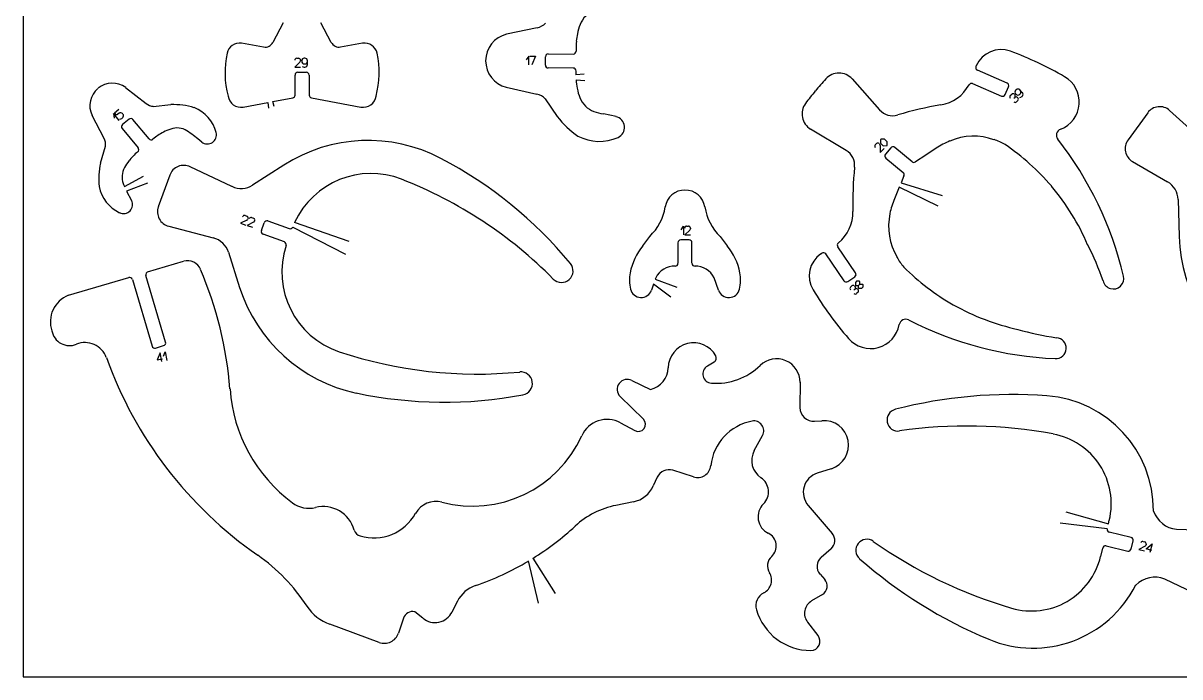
# Model space of a CAD drawing. Extents: x 10768 to 11056, y 562 to 791.
# Drawn here: x 10767.9 to 10906.9, y 562.4 to 641 of the extents above; entities that cross this region are included whole.
import ezdxf

# ---------------------------------------------------------------- set-up
doc = ezdxf.new("R2010")
doc.units = 0
doc.layers.add('CYAN', color=4, linetype='CONTINUOUS')

msp = doc.modelspace()

# ---------------------------------------------------------------- linework, layer by layer
at = {"layer": 'CYAN'}
for p, q in [((10767.86, 791.31), (10767.86, 562.41)), ((10799.14, 641.02), (10797.89, 638.68)), ((10804.91, 638.68), (10803.66, 641.02)), ((10829.68, 640.45), (10825.97, 639.67)), ((10796.77, 638.13), (10794.13, 638.58)), ((10808.67, 638.58), (10806.03, 638.13)), ((10828.65, 637.04), (10828.34, 636.58)), ((10828.65, 635.98), (10828.65, 637.04)), ((10828.8, 637.04), (10829.48, 637.04)), ((10829.48, 637.04), (10829.03, 635.98)), ((10831, 637.31), (10834, 637.29)), ((10801.13, 636.31), (10800.53, 635.72)), ((10800.53, 635.72), (10801.21, 635.72)), ((10800.76, 636.78), (10800.98, 636.78)), ((10801.21, 636.56), (10801.21, 636.48)), ((10801.36, 636.48), (10801.36, 636.4)), ((10801.63, 635.72), (10801.74, 635.72)), ((10801.74, 636.78), (10801.66, 636.78)), ((10801.66, 636.1), (10801.74, 636.1)), ((10802.04, 636.03), (10802.04, 636.48)), ((10830.65, 635.95), (10830.66, 636.97)), ((10882.43, 635.78), (10882.46, 635.88)), ((10800.55, 632.35), (10800.55, 634.76)), ((10800.89, 635.1), (10801.91, 635.1)), ((10802.25, 634.76), (10802.25, 632.35)), ((10834, 635.6), (10830.99, 635.61)), ((10835.3, 634.86), (10834.32, 634.8)), ((10867.52, 634.29), (10870.83, 630.58)), ((10886.17, 633.79), (10882.59, 635.33)), ((10780.18, 633.26), (10782.64, 631.33)), ((10825.94, 633.29), (10829.64, 632.47)), ((10834.35, 634.2), (10835.38, 634.12)), ((10882.02, 633.74), (10885.49, 632.24)), ((10885.94, 632.41), (10886.34, 633.35)), ((10887.24, 632.98), (10887.19, 632.93)), ((10888, 632.66), (10887.68, 632.98)), ((10794.31, 630.92), (10797.29, 631.47)), ((10797.29, 631.47), (10797.35, 630.8)), ((10797.88, 631.58), (10800.28, 632.02)), ((10798.06, 630.99), (10797.88, 631.58)), ((10802.52, 632.02), (10808.48, 630.92)), ((10830.63, 631.91), (10832.06, 629.78)), ((10886.55, 632.29), (10886.72, 632.45)), ((10886.99, 631.97), (10887.09, 632.07)), ((10887.04, 632.45), (10887.09, 632.39)), ((10887.19, 632.5), (10887.24, 632.45)), ((10887.46, 631.7), (10887.31, 631.54)), ((10887.41, 632.07), (10887.46, 632.02)), ((10887.68, 632.45), (10887.73, 632.5)), ((10887.92, 632.16), (10888, 632.23)), ((10779.4, 629.3), (10778.74, 630.12)), ((10778.74, 630.12), (10778.79, 629.58)), ((10778.84, 630.22), (10779.37, 630.65)), ((10779.1, 629.93), (10778.84, 630.22)), ((10779.39, 630.17), (10779.1, 629.93)), ((10779.86, 630.07), (10779.81, 630.13)), ((10783.51, 631), (10785.63, 631.21)), ((10839.15, 629.76), (10837.63, 630.08)), ((10903.07, 630.22), (10900.71, 626.96)), ((10909.32, 627.27), (10905.71, 630.51)), ((10777.59, 627.13), (10776.15, 629.9)), ((10779.71, 629.55), (10779.83, 629.64)), ((10780.59, 629.45), (10779.81, 628.8)), ((10783, 627.09), (10781.06, 629.41)), ((10779.76, 628.33), (10781.68, 626.01)), ((10788.85, 627.11), (10788.34, 627.5)), ((10866.81, 625.71), (10862.54, 628.26)), ((10777.17, 624.18), (10777.76, 626.21)), ((10789.34, 626.71), (10788.85, 627.11)), ((10870.32, 626.36), (10870.47, 626.52)), ((10870.79, 626.52), (10870.84, 626.46)), ((10870.91, 626.29), (10870.9, 625.45)), ((10870.9, 625.45), (10871.39, 625.93)), ((10871.01, 627.05), (10870.96, 627)), ((10870.96, 627), (10870.96, 626.57)), ((10870.96, 626.57), (10871.27, 626.25)), ((10871.44, 627.05), (10871.01, 627.05)), ((10871.27, 626.25), (10871.76, 626.3)), ((10871.76, 626.73), (10871.44, 627.05)), ((10872.18, 626.02), (10871.54, 625.24)), ((10871.76, 626.3), (10871.76, 626.73)), ((10874.74, 624.34), (10872.66, 626.07)), ((10877.64, 625.97), (10876.41, 625.14)), ((10871.57, 624.76), (10873.68, 623.03)), ((10876.41, 625.14), (10875.15, 624.32)), ((10792.96, 621.38), (10787.94, 623.72)), ((10799.2, 623.93), (10795.45, 621.53)), ((10901.25, 624.36), (10905.46, 621.93)), ((10780.04, 621.36), (10782.34, 622.6)), ((10782.81, 621.76), (10780.3, 620.82)), ((10785.48, 622.72), (10784.11, 618.93)), ((10873.76, 622.64), (10873.42, 621.81)), ((10873.42, 621.81), (10878.35, 620.28)), ((10780.3, 620.82), (10780.9, 619.69)), ((10873.19, 621.27), (10872.62, 619.89)), ((10877.89, 618.99), (10873.19, 621.27)), ((10906.73, 619.79), (10906.87, 615.34)), ((10794.54, 617.88), (10794.74, 617.81)), ((10794.9, 617.53), (10794.88, 617.46)), ((10795.32, 617.63), (10795.54, 617.57)), ((10785.37, 616.59), (10790.72, 615.18)), ((10794.74, 617.32), (10794, 616.94)), ((10794, 616.94), (10794.64, 616.73)), ((10795.54, 617.07), (10794.79, 616.69)), ((10794.79, 616.69), (10795.44, 616.49)), ((10795.69, 617.28), (10795.68, 617.21)), ((10796.51, 616.06), (10796.85, 617.01)), ((10797.29, 617.22), (10799.85, 616.3)), ((10800.27, 616.49), (10806.63, 613.22)), ((10807.06, 614.74), (10800.5, 617.04)), ((10846.96, 616.14), (10847.26, 616.59)), ((10847.26, 616.59), (10847.26, 615.54)), ((10847.64, 616.59), (10847.86, 616.59)), ((10848.1, 616.37), (10848.1, 616.29)), ((10799.27, 614.7), (10796.71, 615.62)), ((10842.38, 614.24), (10843.2, 615.36)), ((10847.94, 614.95), (10846.93, 614.95)), ((10848.01, 616.12), (10847.42, 615.54)), ((10847.42, 615.54), (10848.1, 615.54)), ((10851.67, 615.36), (10852.5, 614.24)), ((10792.54, 613.48), (10793.89, 609.23)), ((10846.59, 614.61), (10846.59, 612.13)), ((10848.28, 612.13), (10848.28, 614.61)), ((10867.95, 610.99), (10865.81, 614.12)), ((10784.99, 611.73), (10787.16, 612.37)), ((10863.79, 613.28), (10863.89, 613.34)), ((10864.35, 613.25), (10866.54, 610.04)), ((10784.99, 602.65), (10782.61, 610.67)), ((10782.83, 611.09), (10784.99, 611.73)), ((10773.32, 608.28), (10780.56, 610.42)), ((10780.99, 610.19), (10783.36, 602.17)), ((10843.67, 609.64), (10843.42, 608.91)), ((10845.75, 608.04), (10843.67, 609.64)), ((10843.92, 610.38), (10843.87, 610.23)), ((10843.87, 610.23), (10846.46, 609.28)), ((10851.45, 608.91), (10850.94, 610.38)), ((10867.01, 609.95), (10867.86, 610.52)), ((10867.33, 609.25), (10867.49, 609.41)), ((10867.81, 609.41), (10867.88, 609.35)), ((10868.08, 609.99), (10867.93, 609.83)), ((10867.93, 609.83), (10867.93, 609.51)), ((10867.93, 609.51), (10867.98, 609.46)), ((10867.98, 609.46), (10868.3, 609.46)), ((10868.4, 609.99), (10868.08, 609.99)), ((10868.3, 609.46), (10868.45, 609.62)), ((10868.3, 609.14), (10868.3, 609.46)), ((10868.45, 609.94), (10868.4, 609.99)), ((10868.45, 609.62), (10868.45, 609.94)), ((10868.45, 609.62), (10868.78, 609.62)), ((10868.83, 609.25), (10868.67, 609.09)), ((10868.78, 609.62), (10868.83, 609.57)), ((10868.83, 609.57), (10868.83, 609.25)), ((10867.76, 608.92), (10867.88, 609.03)), ((10868.25, 608.66), (10868.08, 608.5)), ((10868.18, 609.03), (10868.25, 608.98)), ((10868.35, 609.09), (10868.3, 609.14)), ((10868.67, 609.09), (10868.35, 609.09)), ((10783.78, 601.94), (10784.75, 602.23)), ((10784.33, 601.37), (10783.97, 600.52)), ((10784.55, 600.33), (10784.33, 601.37)), ((10784.72, 600.98), (10784.92, 601.49)), ((10784.92, 601.49), (10785.14, 600.45)), ((10783.97, 600.52), (10784.63, 600.65)), ((10850.93, 600.24), (10850.13, 599.77)), ((10841.06, 598.02), (10843.31, 596.96)), ((10861.27, 597.82), (10861.25, 594.78)), ((10842.43, 593.38), (10839.64, 596.11)), ((10839.67, 592.96), (10841.42, 592.01)), ((10863.02, 593.14), (10863.9, 593.21)), ((10855.76, 589.61), (10856.76, 591.41)), ((10848.45, 586.45), (10845.99, 587.25)), ((10865.03, 587.43), (10863.34, 586.9)), ((10844.09, 586.41), (10843.62, 585.37)), ((10841.23, 583.46), (10839.13, 583.03)), ((10862.24, 583.03), (10865.14, 579.66)), ((10893.23, 582.26), (10898.35, 580.79)), ((10898.22, 580.21), (10892.54, 580.9)), ((10898.35, 580.79), (10898.45, 581.23)), ((10906.54, 580.16), (10910.41, 580.05)), ((10901.08, 579.18), (10898.45, 579.8)), ((10901.08, 577.78), (10901.32, 578.77)), ((10902.51, 578.69), (10902.73, 578.63)), ((10865, 577.8), (10863.8, 576.76)), ((10897.42, 576.89), (10897.66, 577.9)), ((10898.07, 578.15), (10900.68, 577.53)), ((10902.76, 578.13), (10902.02, 577.72)), ((10902.02, 577.72), (10902.68, 577.55)), ((10902.9, 578.35), (10902.88, 578.28)), ((10902.9, 577.8), (10903.61, 578.4)), ((10903.56, 577.62), (10902.9, 577.8)), ((10903.61, 578.4), (10903.34, 577.37)), ((10829.83, 571.27), (10828.61, 576.34)), ((10829.15, 576.66), (10831.84, 572.44)), ((10863.68, 574.76), (10864.24, 574.13)), ((10908.59, 572.53), (10905.12, 574.17)), ((10863.97, 572.33), (10862.66, 571.56)), ((10820.09, 571.5), (10819.42, 570.2)), ((10813.59, 569.46), (10812.98, 567.65)), ((10815.93, 569.45), (10814.95, 570.24)), ((10862.17, 568.98), (10863.42, 567.38)), ((10810.67, 566.55), (10804.74, 568.73)), ((10767.86, 562.41), (11056.1, 562.41))]:
    msp.add_line(p, q, dxfattribs=at)
for centre, radius, start, end in [((10837.39, 639.89), 2.72, 108.4181, 159.7758), ((10829.25, 642.38), 1.97, 282.4745, 315.8022), ((10838.87, 639.05), 4.41, 156.1835, 171.3766), ((10793.87, 637.07), 1.53, 80.5059, 168.2987), ((10796.95, 639.19), 1.07, 260.4382, 331.8575), ((10805.85, 639.19), 1.07, 208.1425, 279.5618), ((10808.92, 637.07), 1.53, 11.7012, 99.4944), ((10826.75, 636.48), 3.28, 103.75, 179.86), ((10842.82, 638), 8.48, 174.3346, 182.4109), ((10842.81, 637.98), 8.48, 168.1939, 174.1796), ((10803.14, 635.09), 11.01, 167.9704, 195.0127), ((10799.66, 635.09), 11.01, 344.9873, 12.0296), ((10831, 636.97), 0.339, 89.7148, 180.0004), ((10834.01, 637.63), 0.338, 269.5488, 2.4141), ((10885.44, 634.59), 3.24, 69.6569, 156.6145), ((10871.84, 597.9), 42.37, 59.8993, 69.6682), ((10800.75, 636.56), 0.226, 89.7848, 179.7874), ((10800.98, 636.56), 0.226, 0.2126, 90.2177), ((10800.98, 636.48), 0.227, 310.4155, 359.6754), ((10801.66, 636.48), 0.303, 89.8381, 179.84), ((10801.66, 636.41), 0.303, 180.1609, 270.1609), ((10801.61, 636.03), 0.313, 228.8961, 273.9785), ((10801.74, 636.48), 0.303, 0.16, 90.1619), ((10801.74, 636.41), 0.303, 269.8391, 359.8391), ((10801.74, 636.03), 0.304, 269.9991, 359.9991), ((10826.75, 636.47), 3.28, 179.7012, 255.796), ((10830.99, 635.95), 0.338, 179.8552, 269.8552), ((10882.73, 635.64), 0.338, 155.8761, 245.7614), ((10800.89, 634.76), 0.339, 90, 180), ((10801.91, 634.76), 0.339, 0, 90), ((10834, 635.26), 0.34, 357.3136, 89.6055), ((10842.8, 634.82), 8.48, 177.1742, 180.1735), ((10895.8, 605.86), 42.39, 137.8606, 140.4537), ((10865.94, 632.88), 2.12, 41.7596, 137.8091), ((10891.33, 631.52), 3.51, 291.4146, 59.972), ((10778.58, 631.08), 2.7, 129.6142, 205.7199), ((10778.59, 631.09), 2.7, 53.6789, 129.7696), ((10842.8, 634.82), 8.48, 184.2124, 191.2503), ((10838.85, 633.8), 4.41, 188.2042, 203.3889), ((10895.79, 605.87), 42.38, 140.4554, 143.0478), ((10877.4, 635.88), 4.78, 279.4459, 331.3756), ((10881.89, 633.43), 0.333, 66.7551, 151.6198), ((10886.04, 633.49), 0.336, 335.63, 66.0075), ((10887.4, 632.72), 0.303, 134.8869, 225.1131), ((10887.46, 632.76), 0.313, 45.2259, 134.7741), ((10887.52, 632.72), 0.303, 314.8869, 45.1131), ((10794.03, 632.42), 1.53, 186.8067, 280.7931), ((10800.21, 632.35), 0.339, 280.7142, 0.0767), ((10802.59, 632.35), 0.339, 179.7496, 259.1145), ((10808.77, 632.42), 1.53, 259.2071, 353.1931), ((10829.2, 630.55), 1.97, 43.7354, 77.0722), ((10837.37, 632.97), 2.72, 199.7809, 251.1504), ((10885.63, 632.54), 0.335, 246.7456, 336.8582), ((10886.71, 632.13), 0.227, 135.1516, 224.8484), ((10886.88, 632.29), 0.228, 45.1508, 134.8492), ((10887.15, 631.7), 0.228, 225.1508, 314.8492), ((10886.93, 632.23), 0.227, 315.1498, 44.8502), ((10887.25, 631.91), 0.228, 45.1508, 134.8492), ((10887.46, 632.67), 0.312, 224.9994, 315.0006), ((10887.3, 631.86), 0.227, 315.1516, 44.8484), ((10887.69, 632.35), 0.299, 275.1373, 320.2609), ((10887.79, 632.45), 0.303, 315.2257, 44.7743), ((10779.58, 629.93), 0.301, 39.5169, 129.5169), ((10779.63, 629.87), 0.303, 310.3596, 40.5652), ((10783.63, 632.61), 1.61, 232.3079, 265.6474), ((10785.96, 622.82), 8.39, 72.8179, 92.2871), ((10786.73, 626.68), 4.5, 15.1458, 67.6261), ((10839.5, 639.22), 9.33, 251.1224, 258.4251), ((10863.62, 630.08), 2.11, 143.1701, 239.2315), ((10872.41, 631.99), 2.12, 221.7696, 286.7156), ((10885.17, 589.4), 42.35, 99.4927, 106.6804), ((10904.52, 629.17), 1.79, 48.2701, 144.0957), ((10779.49, 629.79), 0.329, 267.4424, 312.592), ((10780.02, 628.54), 0.34, 128.9278, 218.9289), ((10780.8, 629.19), 0.337, 39.4921, 129.4921), ((10840.17, 635.92), 10.17, 217.1429, 236.6115), ((10838.85, 628.47), 1.32, 294.2969, 77.2631), ((10788.28, 621.14), 7.63, 117.7989, 129.1157), ((10786.61, 624.77), 3.64, 105.9862, 121.1799), ((10786.37, 626.16), 2.24, 58.3626, 109.7189), ((10783.51, 621.54), 7.67, 50.9465, 58.2548), ((10790.01, 627.57), 1.09, 232.0706, 14.9197), ((10837.15, 632.24), 5.46, 241.8055, 294.2904), ((10882.14, 620.1), 7.31, 70.4035, 112.9637), ((10892.87, 627.52), 0.775, 109.2844, 217.8492), ((10776.14, 626.39), 1.63, 353.8061, 27.1395), ((10781.42, 625.79), 0.338, 307.7116, 40.3527), ((10783.25, 627.3), 0.329, 219.3877, 312.0332), ((10809.34, 608.08), 18.82, 62.302, 122.6119), ((10870.48, 626.2), 0.228, 135, 225), ((10870.63, 626.36), 0.228, 45.1508, 134.8492), ((10870.68, 626.3), 0.229, 356.2208, 45.491), ((10872.44, 625.81), 0.337, 50.3051, 140.3064), ((10882.92, 618), 9.55, 112.3266, 123.5116), ((10882.25, 619.97), 7.41, 60.1756, 71.5495), ((10869.7, 602.62), 28.79, 40.7851, 55.6666), ((10858.89, 600.9), 42.39, 13.2185, 38.0834), ((10902.16, 625.91), 1.79, 143.8793, 239.6872), ((10786.58, 619.75), 7.61, 130.6396, 141.9307), ((10794.44, 579.71), 50.87, 39.5662, 62.2972), ((10865.73, 623.9), 2.11, 354.1608, 59.1222), ((10871.8, 625.02), 0.338, 139.1815, 228.9605), ((10785.33, 622.27), 8.38, 166.8367, 186.3054), ((10781.99, 622.52), 2.24, 149.8236, 201.1642), ((10783.29, 622.01), 3.64, 138.0407, 153.2342), ((10787.17, 622.11), 1.79, 64.3107, 160.1752), ((10910, 619.41), 42.39, 174.212, 181.3998), ((10874.96, 624.61), 0.343, 230.6751, 303.5992), ((10787.07, 624.45), 7.68, 200.912, 203.7725), ((10809.69, 612.82), 10.11, 68.6822, 155.3085), ((10794.26, 573.27), 52.55, 44.7098, 68.683), ((10873.45, 622.78), 0.336, 335.6156, 48.8118), ((10904.18, 619.72), 2.55, 1.6226, 59.9425), ((10781.4, 622.28), 4.51, 191.8623, 244.3452), ((10794.07, 623.69), 2.56, 244.2677, 302.5841), ((10847.44, 618.53), 2.41, 90.1236, 171.0317), ((10847.44, 618.52), 2.42, 9.1697, 90.0776), ((10871.6, 604.46), 26.14, 31.1775, 40.4584), ((10779.93, 619.2), 1.09, 244.3065, 27.1578), ((10785.8, 618.33), 1.79, 160.2152, 256.0499), ((10881.42, 616.23), 9.53, 157.4145, 168.5954), ((10794.47, 617.66), 0.229, 72.1012, 162.102), ((10794.68, 617.59), 0.228, 343.3839, 73.2581), ((10795.26, 617.42), 0.219, 73.8109, 163.8109), ((10795.47, 617.35), 0.229, 343.1785, 73.1792), ((10838.86, 619.91), 6.28, 313.6514, 350.8542), ((10856.02, 619.88), 6.27, 188.9308, 226.1337), ((10862.85, 618.27), 4.78, 309.3562, 1.256), ((10879.24, 616.58), 7.32, 167.9014, 210.464), ((10869.82, 603.16), 28.34, 23.2926, 31.5598), ((10794.66, 617.53), 0.234, 291.3892, 340.7251), ((10795.45, 617.29), 0.235, 291.4485, 340.6575), ((10797.17, 616.9), 0.343, 69.7751, 159.7742), ((10799.96, 616.61), 0.334, 250.4743, 338.9306), ((10847.64, 616.37), 0.224, 90.8665, 180.8665), ((10847.86, 616.36), 0.232, 1.2553, 91.2553), ((10847.86, 616.3), 0.231, 309.194, 358.1291), ((10790.11, 612.7), 2.55, 17.7077, 75.9949), ((10796.82, 615.94), 0.339, 160.1145, 250.1161), ((10846.93, 614.61), 0.339, 90, 180), ((10847.94, 614.61), 0.339, 0, 90), ((10925.68, 615.87), 18.82, 181.6071, 241.9138), ((10809.06, 611.08), 10.1, 161.5788, 251.5698), ((10799.15, 614.38), 0.338, 341.3221, 69.7807), ((10847.95, 609.61), 7.24, 140.2149, 168.9748), ((10846.94, 609.61), 7.24, 11.0283, 39.7823), ((10864.08, 613.07), 0.329, 33.7756, 124.014), ((10866.09, 614.31), 0.339, 129.0599, 213.9004), ((10865.66, 598.87), 33.94, 19.1487, 27.1623), ((10787.64, 610.75), 1.69, 22.8236, 106.4383), ((10832.59, 611.22), 1.39, 224.8256, 39.6181), ((10846.25, 612.12), 0.335, 269.2838, 0.43), ((10848.63, 612.13), 0.343, 180.9673, 272.1121), ((10865.61, 610.6), 3.24, 124.2217, 211.1747), ((10879.37, 616.44), 7.37, 209.0014, 220.372), ((10782.93, 610.77), 0.336, 107.3762, 197.2959), ((10746.06, 593.15), 46.83, 4.741, 22.9402), ((10846.2, 610.15), 5.43, 171.0456, 191.9195), ((10846.18, 609.28), 2.51, 88.5228, 153.9567), ((10848.69, 609.29), 2.5, 25.8473, 91.3004), ((10848.69, 610.15), 5.42, 348.0784, 8.9559), ((10867.67, 610.8), 0.338, 304.6854, 34.9219), ((10894.09, 632.12), 28.84, 225.1686, 240.0512), ((10898.94, 610.3), 1.26, 193.5018, 13.5201), ((10780.66, 610.09), 0.34, 16.5897, 106.6723), ((10811.83, 614.95), 18.83, 197.69, 257.9997), ((10866.82, 610.23), 0.342, 214.363, 304.2013), ((10867.5, 609.09), 0.228, 135, 225), ((10867.65, 609.25), 0.227, 44.8466, 135.1534), ((10867.72, 609.19), 0.228, 315, 45), ((10774.52, 605.11), 3.39, 110.7652, 199.0517), ((10842.17, 609.34), 1.32, 193.8225, 340.8749), ((10852.71, 609.34), 1.33, 199.1076, 346.1598), ((10899.1, 630.91), 42.4, 211.2237, 220.9933), ((10867.92, 608.66), 0.227, 224.8484, 315.1516), ((10868.03, 608.88), 0.215, 44.8475, 135.1525), ((10868.09, 608.82), 0.228, 315.0009, 44.9991), ((10892.56, 629.86), 26.11, 240.4831, 249.7607), ((10873.97, 604.64), 0.774, 62.7698, 171.3285), ((10893.69, 643), 42.36, 242.7874, 267.6516), ((10893.59, 631.85), 28.34, 249.2106, 257.482), ((10773.45, 604.39), 2.16, 190.2487, 292.4842), ((10869.75, 605.39), 3.51, 220.9444, 349.5416), ((10896.91, 636.84), 34, 253.8405, 261.856), ((10775.31, 599.89), 2.71, 19.67, 112.5958), ((10784.66, 602.56), 0.342, 285.6926, 15.4184), ((10848.47, 599.51), 3.06, 29.5087, 178.6757), ((10892.02, 601.93), 1.26, 266.9061, 86.9061), ((10783.69, 602.27), 0.341, 196.6313, 286.6308), ((10822.46, 651.39), 52.58, 251.6044, 275.5757), ((10850.64, 600.73), 0.569, 300.8514, 29.4741), ((10824.17, 617.39), 49.18, 199.7087, 235.1436), ((10842.66, 599.63), 2.75, 283.655, 358.8446), ((10850.7, 598.82), 1.11, 120.932, 266.0021), ((10851.17, 605.33), 7.63, 265.9061, 314.201), ((10858.45, 597.83), 2.82, 359.6096, 134.1846), ((10827.7, 597.68), 1.39, 280.6352, 95.5358), ((10840.48, 596.97), 1.2, 61.0389, 225.4171), ((10811.34, 598.31), 18.65, 183.9566, 233.4271), ((10818.5, 646.28), 50.85, 257.99, 280.7207), ((10886.8, 539.61), 56.74, 85.7968, 104.3566), ((10889.94, 582.4), 13.83, 359.7854, 85.7869), ((10862.89, 594.77), 1.63, 179.5874, 274.52), ((10873.06, 593.29), 1.33, 104.1391, 278.0061), ((10838.07, 590.02), 3.34, 61.4585, 155.6623), ((10841.83, 592.77), 0.859, 241.2247, 45.378), ((10856.61, 587.15), 6.1, 100.4001, 173.8894), ((10855.72, 591.99), 1.19, 331.1357, 100.4661), ((10864.14, 590.26), 2.96, 287.6035, 94.6474), ((10881.35, 535.8), 56.76, 79.4902, 98.2162), ((10821.89, 597.35), 14.42, 255.2422, 335.6181), ((10890.15, 583.21), 8.54, 346.5633, 79.4935), ((10857.93, 588.42), 2.47, 151.3296, 236.7566), ((10845.51, 585.77), 1.55, 71.9785, 155.7942), ((10848.95, 587.97), 1.6, 251.9009, 353.9173), ((10855.45, 584.66), 2.03, 314.523, 56.5498), ((10864.07, 584.6), 2.41, 107.5527, 220.6759), ((10840.56, 586.75), 3.36, 281.55, 335.8192), ((10802.2, 586.01), 3.33, 233.7661, 283.8845), ((10803.93, 579), 3.89, 15.7449, 103.8352), ((10817.5, 580.69), 2.81, 75.2251, 150.7348), ((10841.14, 573.05), 10.18, 101.4026, 132.6469), ((10858.41, 581.65), 2.19, 134.4945, 244.0638), ((10810.02, 584.88), 5.76, 253.2975, 330.8059), ((10906.83, 583.37), 3.22, 198.5578, 264.8551), ((10808.66, 580.34), 1.02, 196.1203, 253.6009), ((10811.25, 605.45), 33.9, 301.8565, 312.6987), ((10898.54, 580.12), 0.333, 165.0131, 255.2908), ((10856.72, 578.15), 1.7, 312.3921, 64.2591), ((10864.13, 578.8), 1.32, 311.0255, 40.61), ((10869.31, 577.62), 1.33, 54.7728, 228.6165), ((10902.72, 625.13), 56.76, 234.8865, 253.6114), ((10901, 578.85), 0.333, 345.0131, 75.2908), ((10902.45, 578.47), 0.223, 75.6438, 165.753), ((10902.67, 578.41), 0.23, 346.3723, 76.3723), ((10897.99, 577.82), 0.337, 76.5204, 166.7998), ((10900.75, 577.86), 0.338, 256.6268, 346.6934), ((10902.66, 578.34), 0.226, 296.2513, 345.461), ((10783.21, 558.62), 22.45, 33.1975, 55.0774), ((10811.25, 605.45), 33.9, 288.9069, 300.8028), ((10858.91, 575.75), 1.55, 132.3349, 211.9321), ((10864.72, 575.7), 1.41, 131.3009, 221.8919), ((10905.86, 619.3), 56.77, 228.751, 247.3102), ((10889.11, 578.87), 8.54, 253.6129, 346.5521), ((10856.15, 574.04), 1.7, 296.8048, 31.7308), ((10823.47, 569.8), 3.79, 108.9609, 153.347), ((10863.36, 573.34), 1.18, 300.8472, 42.0491), ((10889.29, 579.69), 13.83, 247.3135, 333.2075), ((10903.93, 571.16), 3.23, 68.378, 134.9397), ((10857.71, 570.97), 1.75, 117.098, 196.2873), ((10806.67, 573.98), 5.6, 213.2756, 249.794), ((10814.71, 569.09), 1.18, 78.2696, 161.6366), ((10862.55, 572.37), 6.79, 196.1842, 270.0856), ((10863.55, 570.05), 1.74, 120.4645, 217.9184), ((10817.38, 571.23), 2.29, 230.966, 333.2541), ((10811.29, 568.22), 1.78, 249.8042, 341.4911), ((10862.56, 566.69), 1.11, 270.1861, 38.2146)]:
    msp.add_arc(centre, radius, start, end, dxfattribs=at)

doc.saveas('drawing.dxf')
